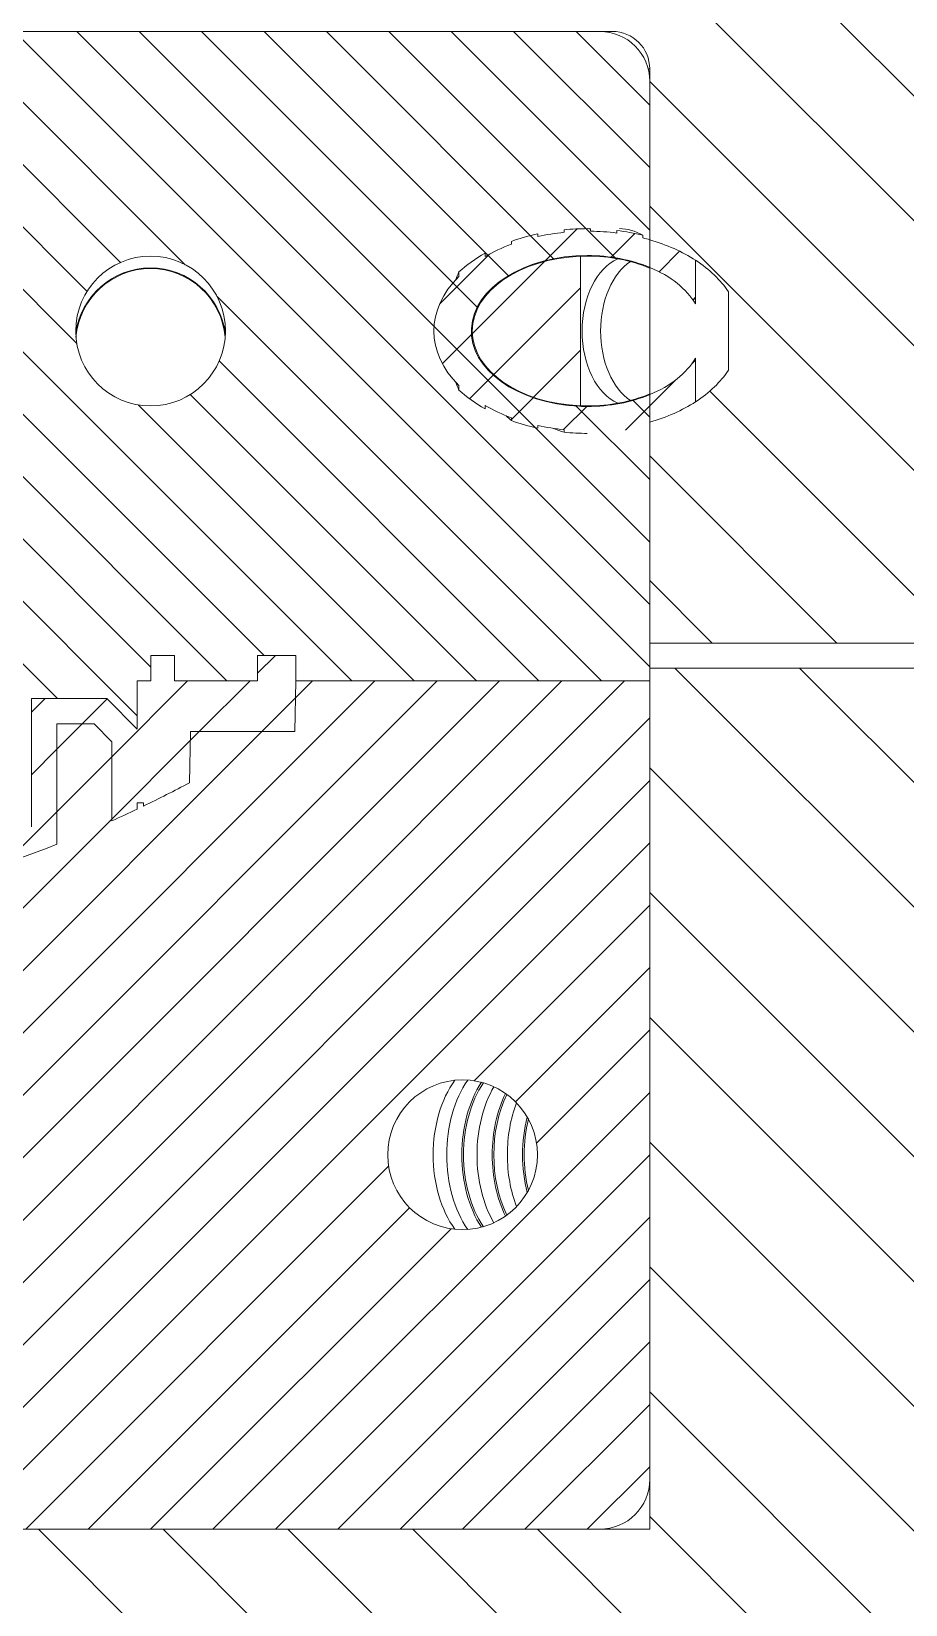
# Model space of a CAD drawing. Header units: millimetres. Extents: x 0 to 1189, y 0 to 841.
# Drawn here: x 266.2 to 301.2, y 555.5 to 618.5 of the extents above; entities that cross this region are included whole.
import ezdxf

# ---------------------------------------------------------------- set-up
doc = ezdxf.new("R2010")
doc.units = ezdxf.units.MM
doc.linetypes.add('________________', pattern=[0])
pattern_1 = [(45, (0, 0), (-1.25, 1.25), [])]

# ---------------------------------------------------------------- blocks, each defined once
blk = doc.blocks.new('D_FRAME_VIEW@1513')
at = {"true_color": 0xacacac}
h = blk.add_hatch(dxfattribs=at)
h.set_pattern_fill('', color=253, style=0, pattern_type=0)
h.set_pattern_definition(pattern_1)
h.paths.add_polyline_path([(288.227, 609.495), (287.842, 609.469), (287.462, 609.423), (287.089, 609.356), (286.725, 609.269), (286.375, 609.162), (286.039, 609.037), (285.721, 608.894), (285.422, 608.733), (285.145, 608.558), (284.892, 608.367), (284.664, 608.164), (284.463, 607.948), (284.291, 607.723), (284.148, 607.489), (284.036, 607.248), (283.955, 607.001), (283.906, 606.752), (283.89, 606.5), (283.906, 606.248), (283.955, 605.999), (284.036, 605.752), (284.148, 605.511), (284.291, 605.277), (284.463, 605.052), (284.664, 604.836), (284.892, 604.633), (285.145, 604.442), (285.422, 604.267), (285.721, 604.106), (286.039, 603.963), (286.375, 603.838), (286.725, 603.731), (287.089, 603.644), (287.462, 603.577), (287.842, 603.531), (288.227, 603.505)])
h.paths.add_polyline_path([(283.354, 604.313), (283.354, 604.135), (283.59, 603.931), (283.845, 603.738), (284.118, 603.555), (284.407, 603.383), (284.407, 603.516), (284.655, 603.379), (284.914, 603.251), (285.183, 603.132), (285.461, 603.023), (285.461, 602.909), (285.716, 602.822), (285.977, 602.743), (286.244, 602.672), (286.515, 602.609), (286.515, 602.714), (286.774, 602.661), (287.036, 602.615), (287.301, 602.577), (287.568, 602.546), (287.568, 602.445), (288.094, 602.409), (288.622, 602.401), (288.622, 602.501), (289.151, 602.523), (289.676, 602.574), (289.676, 602.472), (290.209, 602.554), (290.729, 602.665), (290.729, 602.772), (291.021, 602.852), (291.307, 602.941), (291.584, 603.04), (291.854, 603.148), (292.115, 603.265), (292.366, 603.39), (292.607, 603.524), (292.837, 603.665), (292.837, 605.413), (292.686, 605.187), (292.508, 604.969), (292.303, 604.762), (292.072, 604.566), (291.818, 604.383), (291.542, 604.214), (291.246, 604.06), (290.931, 603.922), (290.6, 603.802), (290.255, 603.7), (289.899, 603.616), (289.533, 603.551), (289.16, 603.506), (288.783, 603.481), (288.404, 603.476), (288.026, 603.491), (287.651, 603.527), (287.281, 603.582), (286.92, 603.656), (286.569, 603.749), (286.231, 603.861), (285.908, 603.99), (285.602, 604.136), (285.316, 604.297), (285.05, 604.473), (284.808, 604.663), (284.59, 604.865), (284.399, 605.078), (284.234, 605.3), (284.098, 605.53), (283.991, 605.767), (283.914, 606.009), (283.868, 606.254), (283.853, 606.5), (283.868, 606.746), (283.914, 606.991), (283.991, 607.233), (284.098, 607.47), (284.234, 607.7), (284.399, 607.922), (284.59, 608.135), (284.808, 608.337), (285.05, 608.527), (285.316, 608.703), (285.602, 608.864), (285.908, 609.01), (286.231, 609.139), (286.569, 609.251), (286.92, 609.344), (287.281, 609.418), (287.651, 609.473), (288.026, 609.509), (288.404, 609.524), (288.783, 609.519), (289.16, 609.494), (289.533, 609.449), (289.899, 609.384), (290.255, 609.3), (290.6, 609.198), (290.931, 609.078), (291.246, 608.94), (291.542, 608.786), (291.818, 608.617), (292.072, 608.434), (292.303, 608.238), (292.508, 608.031), (292.686, 607.813), (292.837, 607.587), (292.837, 609.335), (292.607, 609.476), (292.366, 609.61), (292.115, 609.735), (291.854, 609.852), (291.584, 609.96), (291.307, 610.059), (291.021, 610.148), (290.729, 610.228), (290.729, 610.335), (290.209, 610.446), (289.676, 610.528), (289.676, 610.426), (289.151, 610.477), (288.622, 610.499), (288.622, 610.599), (288.094, 610.591), (287.568, 610.555), (287.568, 610.454), (287.301, 610.423), (287.036, 610.385), (286.774, 610.339), (286.515, 610.286), (286.515, 610.391), (286.244, 610.328), (285.977, 610.257), (285.716, 610.178), (285.461, 610.091), (285.461, 609.977), (285.183, 609.868), (284.914, 609.749), (284.655, 609.621), (284.407, 609.484), (284.407, 609.617), (284.118, 609.445), (283.845, 609.262), (283.59, 609.069), (283.354, 608.865), (283.354, 608.687), (283.124, 608.439), (282.923, 608.182), (282.751, 607.915), (282.609, 607.641), (282.498, 607.361), (282.418, 607.076), (282.37, 606.789), (282.354, 606.5), (282.37, 606.211), (282.418, 605.924), (282.498, 605.639), (282.609, 605.359), (282.751, 605.085), (282.923, 604.818), (283.124, 604.561)])
at = {"true_color": 0xbeb69e}
h = blk.add_hatch(dxfattribs=at)
h.set_pattern_fill('', color=253, style=0, pattern_type=0)
h.set_pattern_definition([(-45, (0, 0), (2.5, 2.5), [])])
h.paths.add_polyline_path([(227.5, 547.627), (227.501, 547.659), (227.505, 547.69), (227.511, 547.721), (227.52, 547.751), (227.53, 547.78), (227.544, 547.809), (227.559, 547.836), (227.576, 547.862), (227.596, 547.887), (227.617, 547.91), (227.64, 547.931), (227.665, 547.951), (227.691, 547.968), (227.718, 547.984), (227.747, 547.997), (227.776, 548.008), (227.807, 548.016), (227.837, 548.022), (227.869, 548.026), (227.9, 548.027), (229.818, 548.027), (230, 548.527), (230, 558.5), (191, 558.5), (191, 593), (146.15, 593), (146.15, 574.2), (118.15, 574.2), (118.15, 537), (191, 537), (191, 540.027), (224, 540.027), (224, 541.527), (227.5, 545.027)])
h.paths.add_polyline_path([(252.182, 548.027), (254.1, 548.027), (254.131, 548.026), (254.163, 548.022), (254.193, 548.016), (254.224, 548.008), (254.253, 547.997), (254.282, 547.984), (254.309, 547.968), (254.335, 547.951), (254.36, 547.931), (254.383, 547.91), (254.404, 547.887), (254.424, 547.862), (254.441, 547.836), (254.456, 547.809), (254.47, 547.78), (254.48, 547.751), (254.489, 547.721), (254.495, 547.69), (254.499, 547.659), (254.5, 547.627), (254.5, 545.027), (258, 541.527), (258, 537), (363.85, 537), (363.85, 574.2), (335.85, 574.2), (335.85, 593), (291, 593), (291, 558.5), (252, 558.5), (252, 548.527)])
at = {"true_color": 0xb1b1f0}
h = blk.add_hatch(dxfattribs=at)
h.set_pattern_fill('', color=9, style=0, pattern_type=0)
h.set_pattern_definition(pattern_1)
h.paths.add_polyline_path([(205.221, 590.452), (209.402, 590.452), (209.438, 588.401), (211.282, 587.47), (211.282, 587.602), (211.536, 587.602), (211.536, 587.348), (212.552, 586.878), (212.552, 590.046), (213.263, 590.757), (214.757, 590.757), (214.757, 585.942), (217.93, 584.788), (221.169, 583.832), (224.46, 583.077), (227.792, 582.527), (254.208, 582.527), (257.54, 583.077), (260.831, 583.832), (264.07, 584.788), (267.243, 585.942), (267.243, 590.757), (268.737, 590.757), (269.448, 590.046), (269.448, 586.878), (270.464, 587.348), (270.464, 587.602), (270.718, 587.602), (270.718, 587.47), (272.562, 588.401), (272.598, 590.452), (276.779, 590.452), (276.814, 592.484), (276.814, 593.5), (275.29, 593.5), (275.29, 592.484), (271.955, 592.484), (271.955, 593.5), (271.013, 593.5), (271.013, 592.484), (270.464, 592.484), (270.464, 590.554), (269.245, 591.773), (266.227, 591.773), (266.227, 586.635), (263.278, 585.599), (260.274, 584.737), (257.224, 584.051), (254.14, 583.543), (227.86, 583.543), (224.776, 584.051), (221.726, 584.737), (218.722, 585.599), (215.773, 586.635), (215.773, 591.773), (212.755, 591.773), (211.536, 590.554), (211.536, 592.484), (210.987, 592.484), (210.987, 593.5), (210.045, 593.5), (210.045, 592.484), (206.71, 592.484), (206.71, 593.5), (205.186, 593.5), (205.186, 592.484)])
h = blk.add_hatch(dxfattribs=at)
h.set_pattern_fill('', color=9, style=0, pattern_type=0)
h.set_pattern_definition(pattern_1)
h.paths.add_polyline_path([(267.243, 590.757), (267.243, 585.942), (264.07, 584.788), (260.831, 583.832), (257.54, 583.077), (254.208, 582.527), (241.3, 582.527), (242.776, 581.051), (243.02, 580.951), (243.259, 580.838), (243.491, 580.713), (243.716, 580.575), (243.934, 580.426), (244.143, 580.266), (244.344, 580.094), (244.536, 579.913), (244.854, 579.595), (244.876, 579.571), (244.897, 579.546), (244.916, 579.519), (244.933, 579.491), (244.948, 579.462), (244.962, 579.433), (244.973, 579.402), (244.983, 579.371), (244.99, 579.339), (244.996, 579.306), (244.999, 579.274), (245, 579.241), (245, 577.727), (245.3, 577.427), (246.214, 577.427), (246.378, 577.422), (246.541, 577.406), (246.702, 577.379), (246.862, 577.342), (247.018, 577.295), (247.171, 577.237), (247.32, 577.169), (247.464, 577.092), (247.603, 577.006), (247.736, 576.911), (247.863, 576.807), (247.982, 576.695), (251.268, 573.409), (251.38, 573.29), (251.483, 573.164), (251.579, 573.031), (251.665, 572.892), (251.742, 572.747), (251.81, 572.598), (251.867, 572.445), (251.915, 572.289), (251.952, 572.129), (251.979, 571.968), (251.995, 571.805), (252, 571.642), (252, 558.5), (289, 558.5), (289.157, 558.506), (289.313, 558.525), (289.467, 558.555), (289.618, 558.598), (289.765, 558.652), (289.908, 558.718), (290.045, 558.795), (290.176, 558.882), (290.299, 558.979), (290.414, 559.086), (290.521, 559.201), (290.618, 559.324), (290.705, 559.455), (290.782, 559.592), (290.848, 559.735), (290.902, 559.882), (290.945, 560.033), (290.975, 560.187), (290.994, 560.343), (291, 560.5), (291, 592.484), (276.814, 592.484), (276.779, 590.452), (272.598, 590.452), (272.562, 588.401), (270.718, 587.47), (270.718, 587.602), (270.464, 587.602), (270.464, 587.348), (269.448, 586.878), (269.448, 590.046), (268.737, 590.757)])
h.paths.add_polyline_path([(283.5, 576.5), (283.761, 576.489), (284.021, 576.454), (284.276, 576.398), (284.526, 576.319), (284.768, 576.219), (285, 576.098), (285.221, 575.957), (285.428, 575.798), (285.621, 575.621), (285.798, 575.428), (285.957, 575.221), (286.098, 575), (286.219, 574.768), (286.319, 574.526), (286.398, 574.276), (286.454, 574.021), (286.489, 573.761), (286.5, 573.5), (286.489, 573.239), (286.454, 572.979), (286.398, 572.724), (286.319, 572.474), (286.219, 572.232), (286.098, 572), (285.957, 571.779), (285.798, 571.572), (285.621, 571.379), (285.428, 571.202), (285.221, 571.043), (285, 570.902), (284.768, 570.781), (284.526, 570.681), (284.276, 570.602), (284.021, 570.546), (283.761, 570.511), (283.5, 570.5), (283.239, 570.511), (282.979, 570.546), (282.724, 570.602), (282.474, 570.681), (282.232, 570.781), (282, 570.902), (281.779, 571.043), (281.572, 571.202), (281.379, 571.379), (281.202, 571.572), (281.043, 571.779), (280.902, 572), (280.781, 572.232), (280.681, 572.474), (280.602, 572.724), (280.546, 572.979), (280.511, 573.239), (280.5, 573.5), (280.511, 573.761), (280.546, 574.021), (280.602, 574.276), (280.681, 574.526), (280.781, 574.768), (280.902, 575), (281.043, 575.221), (281.202, 575.428), (281.379, 575.621), (281.572, 575.798), (281.779, 575.957), (282, 576.098), (282.232, 576.219), (282.474, 576.319), (282.724, 576.398), (282.979, 576.454), (283.239, 576.489)])
h.paths.add_polyline_path([(198.5, 576.5), (198.761, 576.489), (199.021, 576.454), (199.276, 576.398), (199.526, 576.319), (199.768, 576.219), (200, 576.098), (200.221, 575.957), (200.428, 575.798), (200.621, 575.621), (200.798, 575.428), (200.957, 575.221), (201.098, 575), (201.219, 574.768), (201.319, 574.526), (201.398, 574.276), (201.454, 574.021), (201.489, 573.761), (201.5, 573.5), (201.489, 573.239), (201.454, 572.979), (201.398, 572.724), (201.319, 572.474), (201.219, 572.232), (201.098, 572), (200.957, 571.779), (200.798, 571.572), (200.621, 571.379), (200.428, 571.202), (200.221, 571.043), (200, 570.902), (199.768, 570.781), (199.526, 570.681), (199.276, 570.602), (199.021, 570.546), (198.761, 570.511), (198.5, 570.5), (198.239, 570.511), (197.979, 570.546), (197.724, 570.602), (197.474, 570.681), (197.232, 570.781), (197, 570.902), (196.779, 571.043), (196.572, 571.202), (196.379, 571.379), (196.202, 571.572), (196.043, 571.779), (195.902, 572), (195.781, 572.232), (195.681, 572.474), (195.602, 572.724), (195.546, 572.979), (195.511, 573.239), (195.5, 573.5), (195.511, 573.761), (195.546, 574.021), (195.602, 574.276), (195.681, 574.526), (195.781, 574.768), (195.902, 575), (196.043, 575.221), (196.202, 575.428), (196.379, 575.621), (196.572, 575.798), (196.779, 575.957), (197, 576.098), (197.232, 576.219), (197.474, 576.319), (197.724, 576.398), (197.979, 576.454), (198.239, 576.489)])
h.paths.add_polyline_path([(212.552, 586.878), (211.536, 587.348), (211.536, 587.602), (211.282, 587.602), (211.282, 587.47), (209.438, 588.401), (209.402, 590.452), (205.221, 590.452), (205.186, 592.484), (191, 592.484), (191, 560.5), (191.006, 560.343), (191.025, 560.187), (191.055, 560.033), (191.098, 559.882), (191.152, 559.735), (191.218, 559.592), (191.295, 559.455), (191.382, 559.324), (191.479, 559.201), (191.586, 559.086), (191.701, 558.979), (191.824, 558.882), (191.955, 558.795), (192.092, 558.718), (192.235, 558.652), (192.382, 558.598), (192.533, 558.555), (192.687, 558.525), (192.843, 558.506), (193, 558.5), (230, 558.5), (230, 571.642), (230.005, 571.805), (230.021, 571.968), (230.048, 572.129), (230.085, 572.289), (230.133, 572.445), (230.19, 572.598), (230.258, 572.747), (230.335, 572.892), (230.421, 573.031), (230.517, 573.164), (230.62, 573.29), (230.732, 573.409), (234.018, 576.695), (234.137, 576.807), (234.264, 576.911), (234.397, 577.006), (234.536, 577.092), (234.68, 577.169), (234.829, 577.237), (234.982, 577.295), (235.138, 577.342), (235.298, 577.379), (235.459, 577.406), (235.622, 577.422), (235.786, 577.427), (236.7, 577.427), (237, 577.727), (237, 579.241), (237.001, 579.274), (237.004, 579.306), (237.01, 579.339), (237.017, 579.371), (237.027, 579.402), (237.038, 579.433), (237.052, 579.462), (237.067, 579.491), (237.084, 579.519), (237.103, 579.546), (237.124, 579.571), (237.146, 579.595), (237.464, 579.913), (237.656, 580.094), (237.857, 580.266), (238.066, 580.426), (238.284, 580.575), (238.509, 580.713), (238.741, 580.838), (238.98, 580.951), (239.224, 581.051), (240.7, 582.527), (227.792, 582.527), (224.46, 583.077), (221.169, 583.832), (217.93, 584.788), (214.757, 585.942), (214.757, 590.757), (213.263, 590.757), (212.552, 590.046)])
at = {"color": 253, "true_color": 0xbeb69e}
for p, q in [((252.5, 660), (318.5, 594)), ((257.5, 660), (323.5, 594)), ((291, 616.5), (313.5, 594)), ((291, 611.5), (308.5, 594)), ((293.407, 604.093), (303.5, 594)), ((291, 601.5), (298.5, 594)), ((291, 596.5), (293.5, 594))]:
    blk.add_line(p, q, dxfattribs=at)
at = {"color": 11, "linetype": '________________', "lineweight": 9, "true_color": 0xf08a8a}
for p, q in [((193, 618.5), (289, 618.5)), ((291, 616.5), (291, 610.154)), ((291, 610.154), (291, 609.049)), ((291, 609.049), (291, 609.021)), ((291, 603.979), (291, 603.951)), ((291, 603.951), (291, 602.846)), ((291, 602.846), (291, 594)), ((291, 594), (291, 593)), ((271.013, 593.5), (271.955, 593.5)), ((271.013, 592.484), (271.013, 593.5)), ((271.955, 593.5), (271.955, 592.484)), ((275.29, 593.5), (276.814, 593.5)), ((275.29, 592.484), (275.29, 593.5)), ((276.814, 593.5), (276.814, 592.484)), ((291, 593), (291, 592.484)), ((270.464, 592.484), (271.013, 592.484)), ((270.464, 592.484), (270.464, 590.554)), ((271.955, 592.484), (275.29, 592.484)), ((276.814, 592.484), (291, 592.484)), ((266.227, 591.773), (269.245, 591.773)), ((266.227, 591.773), (266.227, 586.635)), ((269.245, 591.773), (270.464, 590.554))]:
    blk.add_line(p, q, dxfattribs=at)
at = {"color": 253, "linetype": '________________', "lineweight": 9, "true_color": 0xbeb69e}
for p, q in [((193, 618.5), (289, 618.5)), ((289, 618.5), (289.5, 618.5)), ((291, 617), (290.936, 617)), ((291, 617), (291, 616.5)), ((291, 616.5), (291, 610.154)), ((291, 603.979), (291, 609.021)), ((294.154, 608.069), (294.154, 604.931)), ((291, 602.846), (291, 594)), ((335.85, 594), (291, 594)), ((291, 593), (335.85, 593)), ((291, 593), (291, 592.484)), ((291, 592.484), (291, 560.5)), ((291, 560.5), (291, 558.5)), ((289, 558.5), (252, 558.5)), ((291, 558.5), (289, 558.5))]:
    blk.add_line(p, q, dxfattribs=at)
at = {"color": 11, "true_color": 0xf08a8a}
for p, q in [((240.546, 618.5), (267.273, 591.773)), ((243.046, 618.5), (270.464, 591.082)), ((245.546, 618.5), (271.013, 593.032)), ((248.046, 618.5), (274.062, 592.484)), ((250.546, 618.5), (275.546, 593.5)), ((253.046, 618.5), (279.062, 592.484)), ((255.546, 618.5), (268.042, 606.003)), ((258.046, 618.5), (268.458, 608.088)), ((260.546, 618.5), (269.799, 609.247)), ((263.046, 618.5), (272.39, 609.155)), ((265.546, 618.5), (291, 593.046)), ((268.046, 618.5), (291, 595.546)), ((270.546, 618.5), (291, 598.046)), ((273.046, 618.5), (284.118, 607.427)), ((275.546, 618.5), (285.354, 608.692)), ((278.046, 618.5), (287.175, 609.371)), ((280.546, 618.5), (289.639, 609.406)), ((283.046, 618.5), (291, 610.546)), ((285.546, 618.5), (291, 613.046)), ((288.046, 618.5), (291, 615.546)), ((273.655, 607.89), (289.062, 592.484)), ((273.747, 605.299), (286.562, 592.484)), ((272.588, 603.958), (284.062, 592.484)), ((290.305, 603.74), (291, 603.046)), ((270.503, 603.542), (281.562, 592.484)), ((288.028, 603.517), (291, 600.546))]:
    blk.add_line(p, q, dxfattribs=at)
at = {"color": 7, "linetype": '________________', "lineweight": 9}
for p, q in [((285.461, 609.977), (285.461, 610.091)), ((286.515, 610.391), (286.515, 610.286)), ((287.568, 610.454), (287.568, 610.555)), ((288.622, 610.599), (288.622, 610.499)), ((289.676, 610.426), (289.676, 610.528)), ((290.729, 610.335), (290.729, 610.228)), ((284.407, 609.617), (284.407, 609.484)), ((288.227, 609.495), (288.227, 603.505)), ((283.354, 608.687), (283.354, 608.865)), ((292.837, 609.335), (292.837, 607.587)), ((292.837, 605.413), (292.837, 603.665)), ((283.354, 604.135), (283.354, 604.313)), ((284.407, 603.516), (284.407, 603.383)), ((285.461, 602.909), (285.461, 603.023)), ((286.515, 602.714), (286.515, 602.609)), ((287.568, 602.445), (287.568, 602.546))]:
    blk.add_line(p, q, dxfattribs=at)
at = {"color": 5, "linetype": '________________', "lineweight": 9, "true_color": 0x0000ff}
for p, q in [((271.013, 592.484), (271.013, 593.5)), ((271.013, 593.5), (271.955, 593.5)), ((271.955, 593.5), (271.955, 592.484)), ((275.29, 592.484), (275.29, 593.5)), ((275.29, 593.5), (276.814, 593.5)), ((276.814, 593.5), (276.814, 592.484)), ((270.464, 592.484), (270.464, 590.554)), ((270.464, 592.484), (271.013, 592.484)), ((271.955, 592.484), (275.29, 592.484)), ((276.814, 592.484), (276.779, 590.452)), ((266.227, 591.773), (266.227, 586.635)), ((266.227, 591.773), (269.245, 591.773)), ((269.245, 591.773), (270.464, 590.554)), ((267.243, 590.757), (268.737, 590.757)), ((267.243, 590.757), (267.243, 585.942)), ((269.448, 590.046), (268.737, 590.757)), ((269.448, 590.046), (269.448, 586.878)), ((272.598, 590.452), (272.562, 588.401)), ((272.598, 590.452), (276.779, 590.452)), ((270.464, 587.602), (270.718, 587.602)), ((270.464, 587.348), (270.464, 587.602)), ((270.718, 587.602), (270.718, 587.47))]:
    blk.add_line(p, q, dxfattribs=at)
at = {"color": 9, "linetype": '________________', "lineweight": 9, "true_color": 0xb1b1f0}
for p, q in [((276.814, 592.484), (276.779, 590.452)), ((276.814, 592.484), (291, 592.484)), ((291, 592.484), (291, 560.5)), ((267.243, 590.757), (268.737, 590.757)), ((267.243, 590.757), (267.243, 585.942)), ((269.448, 590.046), (268.737, 590.757)), ((269.448, 590.046), (269.448, 586.878)), ((272.598, 590.452), (272.562, 588.401)), ((272.598, 590.452), (276.779, 590.452)), ((270.464, 587.348), (270.464, 587.602)), ((270.464, 587.602), (270.718, 587.602)), ((270.718, 587.602), (270.718, 587.47)), ((289, 558.5), (252, 558.5))]:
    blk.add_line(p, q, dxfattribs=at)
at = {"color": 11, "linetype": '________________', "lineweight": 9, "true_color": 0xf08a8a, "extrusion": (0, 0, -1)}
blk.add_circle((-271, 606.5), 3, dxfattribs=at)
at = {"color": 9, "linetype": '________________', "lineweight": 9, "true_color": 0xb1b1f0, "extrusion": (0, 0, -1)}
blk.add_circle((-283.5, 573.5), 3, dxfattribs=at)
at = {"color": 11, "linetype": '________________', "lineweight": 9, "true_color": 0xf08a8a, "extrusion": (0, 0, -1)}
blk.add_arc((-289, 616.5), 2, 90, 180, dxfattribs=at)
at = {"color": 253, "linetype": '________________', "lineweight": 9, "true_color": 0xbeb69e, "extrusion": (0, 0, -1)}
blk.add_arc((-289.5, 617), 1.5, 90, 180, dxfattribs=at)
at = {"color": 7, "linetype": '________________', "lineweight": 9}
blk.add_arc((271, 606), 3.024, 7.54155, 172.45845, dxfattribs=at)
at = {"color": 7, "linetype": '________________', "lineweight": 9, "extrusion": (0, 0, -1)}
blk.add_arc((-271, 606), 3, 4.78019, 175.21981, dxfattribs=at)
at = {"color": 5, "linetype": '________________', "lineweight": 9, "true_color": 0x0000ff, "extrusion": (0, 0, -1)}
for start, end in [(242.11585, 244.27809), (244.57281, 245.74465), (248.25174, 262.39126)]:
    blk.add_arc((-246.96, 636.787), 54.742, start, end, dxfattribs=at)
at = {"color": 9, "linetype": '________________', "lineweight": 9, "true_color": 0xb1b1f0, "extrusion": (0, 0, -1)}
for centre, radius, start, end in [((-246.96, 636.787), 54.742, 242.11585, 244.27809), ((-246.96, 636.787), 54.742, 244.57281, 245.74465), ((-246.96, 636.787), 54.742, 248.25174, 262.39126), ((-289, 560.5), 2, 180, 270)]:
    blk.add_arc(centre, radius, start, end, dxfattribs=at)
at = {"color": 7, "linetype": '________________', "lineweight": 9, "extrusion": (0, 0, -1)}
for centre, major_axis, start_param, end_param in [((288.5, 606.5), (-6.3, 0), 1.067445, 1.250217), ((288.5, 606.5), (-6.146, 0), 1.241905, 1.418644), ((288.5, 606.5), (-6.3, 0), 1.422383, 1.570796), ((288.5, 606.5), (-6.3, 0), 1.570796, 1.590176), ((288.5, 606.5), (-6.146, 0), 1.590661, 1.763274), ((288.5, 606.5), (-6.3, 0), 1.758523, 1.932506), ((288.5, 606.5), (-6.146, 0), 1.941982, 1.989684), ((288.5, 606.5), (-6.146, 0), 1.989684, 2.354034), ((288.5, 606.5), (-6.3, 0), 0.614853, 0.863724), ((288.5, 606.5), (4.647, 0), 1.637972, 4.712389), ((288.5, 606.5), (4.61, 0), 1.630061, 4.653124), ((288.5, 606.5), (-6.146, 0), 0.842162, 1.053626), ((288.5, 606.5), (4.647, 0), 4.712389, 5.280395), ((285.533, 606.5), (0, 4.1), 5.23619, 5.327242), ((288.5, 606.5), (4.647, 0), 5.280395, 5.915559), ((288.5, 606.5), (-6.146, 0), 5.704678, 6.861693), ((288.5, 606.5), (4.647, 0), 0.367627, 1.00279), ((285.533, 606.5), (0, 4.1), 4.097536, 4.188588), ((288.5, 606.5), (-6.3, 0), 5.419462, 5.668332), ((288.5, 606.5), (4.647, 0), 1.00279, 1.570796), ((288.5, 606.5), (-6.146, 0), 5.229559, 5.441023), ((286.748, 606.5), (0, 4.1), 3.644944, 3.736089), ((288.5, 606.5), (4.647, 0), 1.570796, 1.637972), ((288.5, 606.5), (-6.146, 0), 3.929151, 4.293501), ((288.5, 606.5), (-6.3, 0), 5.032968, 5.21574), ((288.5, 606.5), (-6.146, 0), 4.864541, 5.04128), ((287.963, 606.5), (0, 4.1), 3.290006, 3.454303), ((288.5, 606.5), (-6.3, 0), 4.712389, 4.860802), ((286.141, 573.5), (0, -4.1), 1.570796, 2.35754), ((286.141, 573.5), (0, -4), 0.766489, 2.375104), ((287.356, 573.5), (0, -4), 0.922696, 2.218897), ((287.356, 573.5), (0, -4.1), 1.570796, 2.213681), ((288.57, 573.5), (0, -4.1), 1.570796, 1.948776), ((288.57, 573.5), (0, -4), 1.205883, 1.93571), ((286.141, 573.5), (0, -4.1), 0.784053, 1.570796), ((287.356, 573.5), (0, -4.1), 0.927912, 1.570796), ((288.57, 573.5), (0, -4.1), 1.192816, 1.570796)]:
    blk.add_ellipse(centre, major_axis=major_axis, ratio=0.650791, start_param=start_param, end_param=end_param, dxfattribs=at)
at = {"color": 7, "linetype": '________________', "lineweight": 9}
for centre, major_axis, start_param, end_param in [((288.57, 606.5), (0, -4.1), 3.122213, 3.141593), ((289.785, 606.5), (0, -4.1), 2.779883, 3.141593), ((291, 606.5), (0, -3.024), 3.54512, 5.879658), ((284.926, 573.5), (0, 4), 0.728685, 1.570796), ((285.533, 573.5), (0, 4.1), 0.752591, 1.570796), ((286.748, 573.5), (0, 4.1), 0.843768, 1.570796), ((287.963, 573.5), (0, 4.1), 1.039093, 1.570796), ((284.926, 573.5), (0, 4), 1.570796, 2.412907), ((285.533, 573.5), (0, 4.1), 1.570796, 2.389002), ((286.748, 573.5), (0, 4.1), 1.570796, 2.297825), ((287.963, 573.5), (0, 4.1), 1.570796, 2.102499)]:
    blk.add_ellipse(centre, major_axis=major_axis, ratio=0.650791, start_param=start_param, end_param=end_param, dxfattribs=at)
at = {"color": 253, "linetype": '________________', "lineweight": 9, "true_color": 0xbeb69e, "extrusion": (0, 0, -1)}
for start_param, end_param in [(1.989684, 2.354034), (2.354034, 2.738528), (3.544658, 3.929151), (3.929151, 4.293501)]:
    blk.add_ellipse((288.5, 606.5), major_axis=(-6.146, 0), ratio=0.650791, start_param=start_param, end_param=end_param, dxfattribs=at)
at = {"color": 11, "linetype": '________________', "lineweight": 9, "true_color": 0xf08a8a, "extrusion": (0, 0, -1)}
for centre, major_axis, start_param, end_param in [((288.5, 606.5), (4.61, 0), 1.630061, 4.653124), ((288.5, 606.5), (4.61, 0), 4.653124, 4.712389), ((290.241, 606.5), (0, 3), 3.410077, 6.014701), ((288.5, 606.5), (4.61, 0), 4.712389, 5.285592), ((288.5, 606.5), (4.61, 0), 0.997593, 1.570796), ((288.5, 606.5), (4.61, 0), 1.570796, 1.630061)]:
    blk.add_ellipse(centre, major_axis=major_axis, ratio=0.650791, start_param=start_param, end_param=end_param, dxfattribs=at)

msp = doc.modelspace()

# ---------------------------------------------------------------- block references
at = {"color": 7, "linetype": '________________', "lineweight": 20}
msp.add_blockref('D_FRAME_VIEW@1513', (0, 0), dxfattribs=at)

doc.saveas('drawing.dxf')
